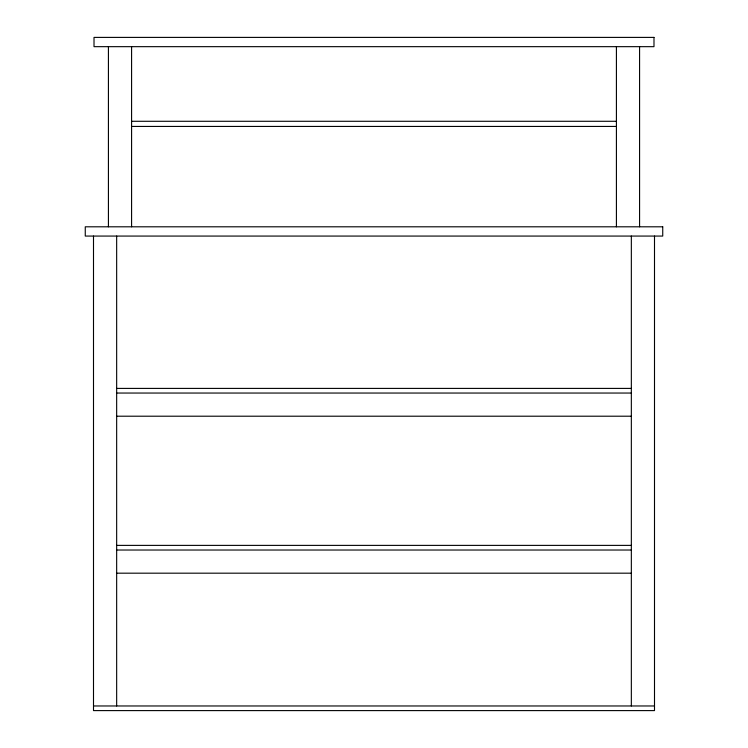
<?xml version="1.0" encoding="UTF-8"?>
<svg xmlns="http://www.w3.org/2000/svg" width="748" height="748" viewBox="0 0 748 748"><rect width="100%" height="100%" fill="white"/><g stroke="black" fill="none" stroke-linecap="round" stroke-linejoin="round"><path stroke-width="1.12" d="M131.77 121.288L616.23 121.288M131.77 126.44L616.23 126.44M116.66 388.408L631.34 388.408M116.66 393.046L631.34 393.046M116.828 416.206L631.172 416.206M116.66 545.385L631.34 545.385M116.66 550.023L631.34 550.023M116.828 573.183L631.172 573.183M93.5 705.972L654.5 705.972M654.5 236.069L654.5 710.6L93.5 710.6L93.5 236.069M639.577 46.666L639.577 226.803M631.34 236.069L631.34 705.972M616.417 46.666L616.417 226.803M131.583 46.666L131.583 226.803M116.66 236.069L116.66 705.972M108.423 46.666L108.423 226.803M653.986 37.4L94.014 37.4L94.014 46.666L653.986 46.666L653.986 37.4M662.737 226.803L85.263 226.803L85.263 236.069L662.737 236.069L662.737 226.803"/></g></svg>
